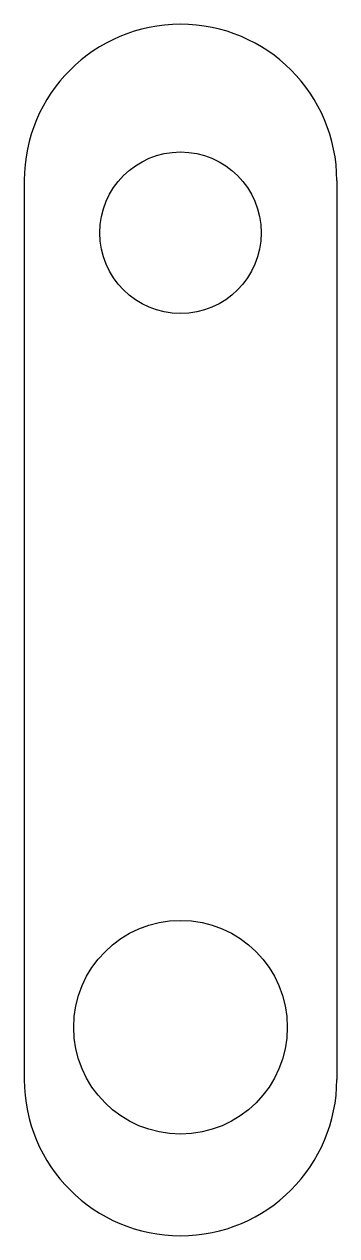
# Model space of a CAD drawing. Header units: millimetres. Extents: x -176.5 to -170.5, y -147.4 to -124.1.
import ezdxf

# ---------------------------------------------------------------- set-up
doc = ezdxf.new("R2010")
doc.units = ezdxf.units.MM
doc.layers.get('0').update_dxf_attribs({"linetype": 'CONTINUOUS'})

msp = doc.modelspace()

# ---------------------------------------------------------------- linework, layer by layer
for p, q in [((-173.473, -124.125), (-173.473, -124.125)), ((-176.473, -127.125), (-176.473, -144.365)), ((-170.473, -127.125), (-170.473, -144.365)), ((-173.473, -147.365), (-173.473, -147.365))]:
    msp.add_line(p, q)
for centre, radius in [((-173.473, -128.125), 1.55), ((-173.473, -143.365), 2.05)]:
    msp.add_circle(centre, radius)
for centre, start, end in [((-173.473, -127.125), 90, 180), ((-173.473, -127.125), 0, 90), ((-173.473, -144.365), 180, 270), ((-173.473, -144.365), 270, 360)]:
    msp.add_arc(centre, 3, start, end)

doc.saveas('drawing.dxf')
